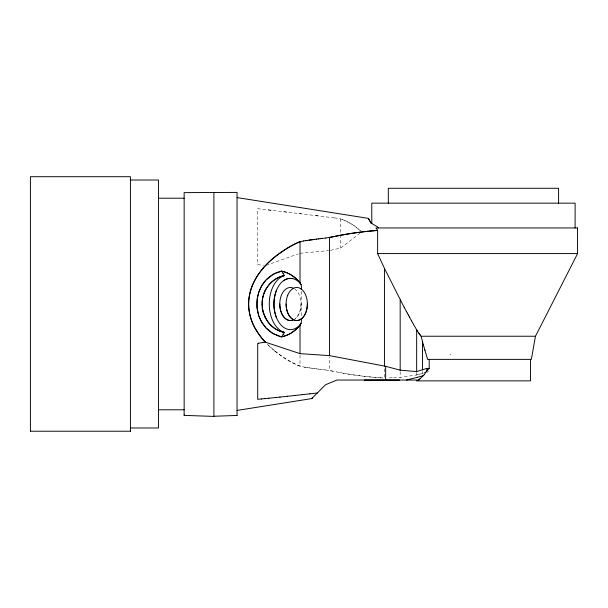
<?xml version="1.0" encoding="UTF-8"?>
<svg xmlns="http://www.w3.org/2000/svg" width="608" height="608" viewBox="0 0 608 608"><rect width="100%" height="100%" fill="white"/><g stroke="black" fill="none" stroke-linecap="round" stroke-linejoin="round"><path stroke-width="0.46" stroke-dasharray="3.04 2.28" d="M427.47 372.392L428.321 371.67M330.456 250.329L340.64 248.094L361.517 232.02M428.777 371.085L429.195 370.933M266.289 265.308L298.239 253.924M423.358 373.038L420.326 374.004M420.341 374.004L417.757 374.786M417.764 374.779L400.17 377.348L392.304 377.735M300.018 253.293L328.609 250.618M392.312 377.735L387.395 377.956M343.049 373.168L349.919 374.338A431.034 390.23 -90 0 0 381.018 377.849L384.446 378.085L384.446 366.738M325.797 369.983L336.376 371.883M325.842 369.991L322.065 369.55M268.082 209.882L273.266 210.497M286.87 212.108L257.708 208.673L257.708 264.602L263.484 265.369M283.632 211.728L301.287 213.849M299.189 213.59L319.914 216.121M320.203 369.322L322.149 369.558M315.582 215.589L335.456 218.052M318.349 369.094L320.302 369.337M334.43 217.922C344.379 218.713 353.636 224.268 360.734 231.124M316.494 368.858L318.455 369.109M314.648 368.615L316.616 368.874M312.801 368.364L314.769 368.63M310.962 368.114L312.922 368.387M309.122 367.855L311.076 368.129M307.291 367.597L309.236 367.87M307.39 367.612L303.643 367.05M305.543 367.338C290.654 364.732 278.175 354 267.178 344.158M339.644 372.529L343.231 373.206M336.247 371.853L339.796 372.56M332.948 371.161L329.528 370.401L329.528 357.185M342.243 219.366L352.594 224.61L360.62 231.002M274.778 351.044L267.892 344.941M422.522 371.473L422.522 373.335M416.655 372.294L416.655 375.113M400.17 371.686L400.17 377.348M340.64 218.698L340.64 233.867M340.64 234.817L340.64 248.094M301.226 291.278L301.226 316.722M300.018 355.186L300.018 366.487M449.943 354.806A55.579 0.418 -40.3 0 1 450.695 354.168M381.018 377.834A421.131 381.269 -90 0 1 343.224 373.228M294.561 288.785A16.53 10.625 -90 0 1 301.028 304A16.53 10.617 90 0 1 295.275 318.691M301.028 304A16.53 10.625 -90 0 1 294.561 319.215M300.078 366.305A153.505 131.184 89.7 0 1 274.755 351.082"/><path stroke-width="0.91" d="M213.902 192.409L213.902 416.412L184.148 415.378L184.148 414.93M575.1 227.954L575.122 203.156L371.777 203.156L371.777 223.531M257.131 299.66L257.047 307.618L258.674 315.37M257.237 298.832L258.674 292.63M535.443 336.239L531.362 359.381L427.637 359.381L425.015 350.596M249.82 293.527C246.947 305.626 249.44 318.607 255.634 329.285M258.947 291.832L261.539 286.14M264.237 292.904L265.103 290.905A26.638 23.431 89.8 0 1 266.509 288.314A31.563 27.816 89.4 0 1 267.193 287.181C271.206 281.306 277.446 276.898 284.476 275.553L283.047 273.326M237.044 410.423L311.729 398.59L325.599 384.72L336.893 380.046L418.638 380.046L424.3 374.627M424.293 374.634L425.843 372.149M261.972 285.41L265.628 280.448M283.062 334.651L284.476 332.447A28.933 18.597 90 0 1 269.276 304A28.933 18.597 90 0 1 284.476 275.553M283.047 334.674L282.515 335.494M282.135 336.064L281.58 336.9L279.011 336.239L271.806 332.865M301.226 318.607C302.989 325.288 295.929 329.278 291.589 332.751A40.516 34.656 -90 0 1 281.58 336.893L273.152 333.686L266.091 328.054M425.836 372.157L427.439 370.067M262.322 269.146L263.302 267.961M266.099 279.938L273.539 274.094L281.58 271.1A40.516 34.656 -90 0 1 291.589 275.242C295.921 278.73 302.989 282.712 301.226 289.393M312.626 397.693L311.729 398.59L312.345 397.982M427.432 370.074L429.195 368.463L429.195 359.381M275.53 256.363C284.187 250.2 293.178 243.162 303.704 240.935M271.206 275.538C256.614 285.441 252.776 306.903 261.546 321.868M271.844 275.112L275.857 272.939M276.556 272.642L281.58 271.1L283.062 273.349M426.717 371.838L427.12 371.693M262.816 342.502L265.141 342.091L300.018 353.628L329.528 355.634L385.647 366.29L400.17 370.173L416.655 371.572L426.877 368.402L429.195 368.463M424.627 372.59L425.038 372.446M423.753 375.577L417.293 377.325M417.286 377.325L409.686 379.248M409.693 379.248L406.41 380.046M325.797 238.017L335.411 236.322M258.643 343.231L257.708 343.398L257.708 399.327L261.44 398.962M258.636 343.231L262.816 342.502M303.643 240.95L305.543 240.662M305.467 240.677L307.39 240.388M307.291 240.403L312.922 239.613M309.122 240.145L314.769 239.37M314.648 239.385L316.616 239.126M316.494 239.142L318.463 238.891M318.349 238.906L320.302 238.663M320.203 238.678L322.149 238.442M322.065 238.45L325.842 238.009M309.799 393.84L317.33 392.996M302.282 394.676L309.882 393.832M294.774 395.496L302.427 394.66M287.295 396.294L294.979 395.474M279.847 397.085L287.523 396.272M276.131 397.472L280.075 397.062M268.736 398.225L276.344 397.45M265.05 398.597L268.896 398.21M261.372 398.97L265.164 398.59M213.902 416.26L237.044 415.454M130.416 180.014L158.521 180.014L158.521 427.986L130.416 427.986M158.521 198.2L184.148 198.2M577.6 227.954L375.964 227.954L377.621 230.394L377.621 253.582L384.446 268.364L404.29 307.564M377.621 253.582L577.532 253.582M364.291 380.046L399.57 380.046M416.419 380.874L530.488 380.874L530.472 359.381M158.521 409.8L184.148 409.8M30.4 431.216L130.416 431.216M237.044 197.577L368.357 218.371L371.093 223.136L377.507 226.837L378.29 227.954M271.206 332.462L266.182 328.145L261.896 322.476M265.141 342.091C256.584 332.903 250.101 321.29 248.862 308.636A40.128 34.322 90 0 1 248.809 299.949C251.689 272.042 276.222 252.594 300.018 241.513L300.018 282.948M265.628 327.545L261.972 322.59L258.947 316.168M417.194 330.828L421.048 336.239L535.481 336.239L577.6 253.582L577.456 227.954M420.212 335.084L418.828 333.161M417.483 331.246L413.524 324.429M371.093 223.136L368.357 218.371M411.449 320.667L412.528 322.62M412.49 322.544L413.562 324.482M409.389 316.905L411.502 320.758M408.356 315.028L409.442 317.004M406.304 311.258L407.383 313.242M407.33 313.143L408.409 315.126M404.252 307.488L406.349 311.357M264.754 316.335L265.096 317.095A26.638 23.431 -89.8 0 0 265.802 318.47M424.696 349.494L425.015 350.611M424.703 349.509L423.442 345.078M423.442 345.086L421.108 336.239M262.147 304.676L262.147 303.324A25.825 22.83 90 0 1 262.329 300.458M558.585 203.156L558.585 188.275L388.314 188.275L388.314 203.156M426.877 368.402L426.877 370.637M422.522 341.764L422.522 369.953M416.655 330.053L416.655 371.572M400.17 299.942L400.17 370.173M385.647 366.29L385.647 380.046M384.446 268.364L384.446 366.297M329.528 237.599L329.528 355.634M300.018 325.052L300.018 353.628M237.044 415.606L237.044 192.409L184.148 192.622L184.148 415.302M130.416 431.292L130.416 176.708L30.4 176.708L30.4 431.292M335.403 236.276A413.22 374.102 90 0 1 377.621 230.432A406 367.566 90 0 0 329.521 237.53M420.113 378.807A50.981 0.844 -39.6 0 1 417.749 380.608M300.132 325.174A38.532 32.969 89.5 0 1 281.565 336.786M283.586 280.676A25.627 16.469 -90 0 1 292.782 278.646M301.226 323.312A25.627 16.469 -90 0 1 279.634 323.388A25.627 16.469 -90 0 1 276.556 290.13M276.556 317.87A25.627 16.469 90 0 1 279.634 284.612A25.627 16.469 90 0 1 301.226 284.688M281.565 271.214A38.532 33.037 -89.6 0 1 300.147 282.804M277.233 278.054A32.84 28.872 89.2 0 1 284.476 275.53M293.094 319.99A16.53 10.625 -90 0 1 279.779 304A16.53 10.625 -90 0 1 293.094 288.01M292.342 320.256A16.53 10.617 90 0 1 279.786 304M307.359 304A16.53 10.625 -90 0 1 296.734 320.53A16.53 10.625 -90 0 1 286.11 304M277.271 278.152A30.468 26.782 90 0 0 267.208 287.196C255.687 303.012 264.746 328.996 284.476 332.447A32.809 28.812 89.8 0 1 277.985 330.235A30.468 26.874 -89.2 0 1 267.482 321.389M264.244 292.912A26.494 23.142 -89.5 0 0 263.241 295.944A27.839 24.381 -89.7 0 0 262.352 300.466M262.42 308.013A25.825 22.8 -90 0 1 262.162 304.676M263.173 312.717A27.922 24.7 -89.9 0 1 262.17 308.058M264.222 315.096A26.494 23.165 89.6 0 1 263.378 312.641M264.83 316.289A30.81 26.904 89.5 0 1 264.313 315.05M266.486 319.702A26.6 23.408 -89.7 0 1 265.08 317.102M267.604 321.275A31.692 27.763 89.6 0 1 266.54 319.656M263.066 311.448A27.839 24.381 89.7 0 1 262.838 310.445M262.603 297.494A27.922 24.7 89.9 0 1 262.838 296.484M265.08 290.898A26.6 23.408 89.7 0 1 265.78 289.522M265.278 341.916A72.443 61.796 89.5 0 1 255.74 329.202M249.789 293.52A48.602 41.549 -90 0 1 253.954 281.907A66.014 56.536 89.8 0 1 262.846 268.592M262.77 268.493A97.067 82.992 -89.9 0 1 275.561 256.409M287.736 295.214A16.53 10.625 90 0 0 296.347 320.522A16.53 10.625 90 0 0 306.128 296.263A16.53 10.625 90 0 0 287.736 295.214"/></g></svg>
